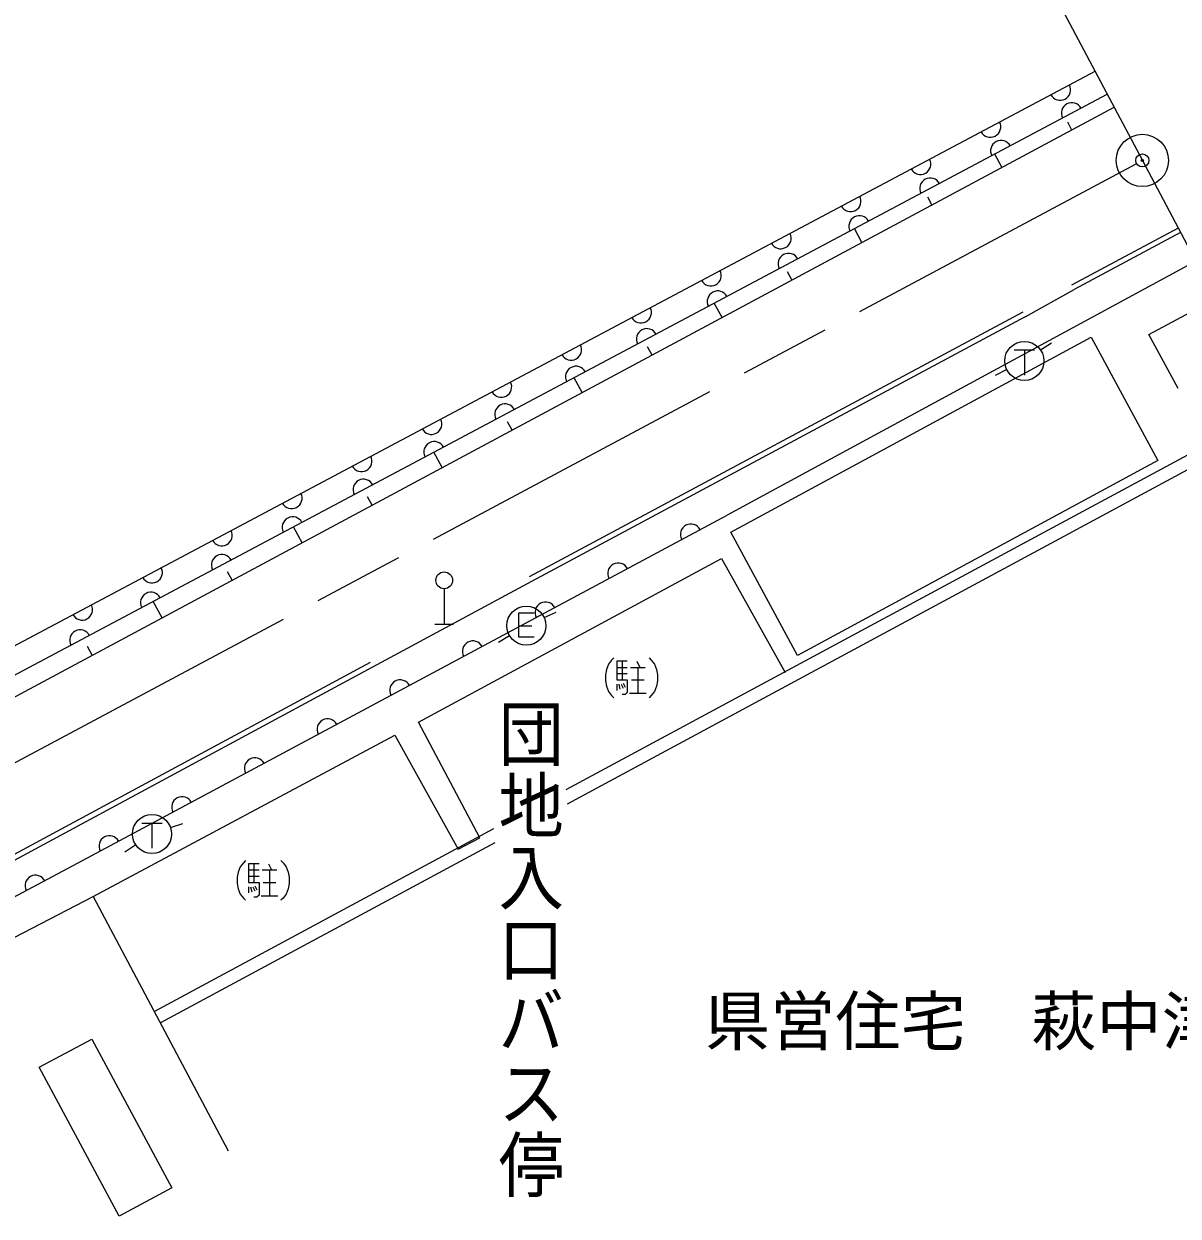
# Model space of a CAD drawing. Units: millimetres, scale not verified. Extents: x 40000 to 680000, y 20000 to 380000.
# Drawn here: x 509812 to 554001, y 263214 to 308853 of the extents above; entities that cross this region are included whole.
import ezdxf
from ezdxf.enums import TextEntityAlignment as Align

# ---------------------------------------------------------------- set-up
doc = ezdxf.new("R2010")
doc.units = ezdxf.units.MM
doc.header["$LTSCALE"] = 1000
doc.header["$PDMODE"] = 32
doc.header["$PDSIZE"] = 500
doc.linetypes.add('CHAIN', pattern=[18.5, 12, -1.5, 3.5, -1.5])
for name, color, linetype, lineweight in [('M-BGD', 7, 'Continuous', 13), ('M-BMK', 2, 'CHAIN', 13), ('M-BMK-SRVR', 3, 'Continuous', 13)]:
    doc.layers.add(name, color=color, linetype=linetype, lineweight=lineweight)
doc.layers.add('M-OTRS', color=6, linetype='Continuous')
doc.styles.add('@ＭＳ ゴシック', font='')
doc.styles.add('ＭＳ ゴシック', font='')
doc.styles.get('@ＭＳ ゴシック').set_extended_font_data('@MS Gothic')
doc.styles.get('ＭＳ ゴシック').set_extended_font_data('MS Gothic')

msp = doc.modelspace()

# ---------------------------------------------------------------- linework, layer by layer
at = {"layer": 'M-BGD'}
for p, q in [((491757, 275648), (550821, 307040)), ((492110, 274704), (551289, 306156)), ((492370, 273928), (551551, 305662)), ((549936, 304789), (549773, 305091)), ((547262, 303344), (546980, 303866)), ((544588, 301899), (544413, 302223)), ((541897, 300485), (541612, 301013)), ((554000, 301038), (549919, 298855)), ((554094, 300861), (550014, 298679)), ((554672, 299769), (536740, 290051)), ((539218, 299049), (539052, 299355)), ((548147, 297635), (550014, 298679)), ((536539, 297612), (536243, 298160)), ((552883, 296962), (555430, 298338)), ((548053, 297812), (529155, 287685)), ((548147, 297635), (529249, 287509)), ((536873, 289392), (550670, 296859)), ((550670, 296859), (553225, 292137)), ((554002, 294890), (552883, 296962)), ((533860, 296176), (533692, 296487)), ((547724, 296369), (548504, 296369)), ((548114, 296369), (548114, 295409)), ((548735, 296369), (549149, 296649)), ((531181, 294739), (530875, 295306)), ((547442, 295616), (546994, 295394)), ((557661, 294126), (530558, 279530)), ((528502, 293303), (528331, 293619)), ((557895, 293684), (530607, 278988)), ((525823, 291866), (525506, 292453)), ((553225, 292137), (539428, 284670)), ((523144, 290430), (522971, 290751)), ((511698, 276631), (536740, 290051)), ((520466, 288993), (520138, 289600)), ((539428, 284670), (536873, 289392)), ((524923, 282119), (536514, 288385)), ((536514, 288385), (538959, 284023)), ((517787, 287557), (517610, 287883)), ((529249, 287509), (523164, 284233)), ((525905, 287232), (525905, 285872)), ((515108, 286120), (514769, 286747)), ((529349, 286295), (528749, 286295)), ((528749, 286295), (528749, 285395)), ((529731, 286127), (530185, 286336)), ((525545, 285872), (526265, 285872)), ((528749, 285815), (529259, 285815)), ((528406, 285429), (527977, 285171)), ((528749, 285395), (529349, 285395)), ((512429, 284684), (512250, 285015)), ((523069, 284409), (504482, 274383)), ((532193, 284340), (532113, 284140)), ((532313, 284500), (532193, 284340)), ((532393, 284580), (532313, 284500)), ((532913, 284460), (532513, 284460)), ((532513, 284460), (532513, 283740)), ((532713, 284460), (532713, 283740)), ((533273, 284460), (533393, 284220)), ((533753, 284580), (533833, 284500)), ((533833, 284500), (533953, 284340)), ((533953, 284340), (534033, 284140)), ((523164, 284233), (504577, 274207)), ((532113, 284140), (532073, 283940)), ((532073, 283940), (532073, 283700)), ((532513, 284220), (532913, 284220)), ((532513, 283980), (532913, 283980)), ((533033, 284220), (533593, 284220)), ((533313, 284220), (533313, 283220)), ((534033, 284140), (534073, 283940)), ((534073, 283940), (534073, 283700)), ((532073, 283700), (532113, 283500)), ((532113, 283500), (532193, 283300)), ((532513, 283740), (532913, 283740)), ((532513, 283580), (532513, 283340)), ((532593, 283580), (532633, 283380)), ((532673, 283580), (532753, 283420)), ((532753, 283620), (532833, 283460)), ((532913, 283740), (532913, 283260)), ((533073, 283740), (533553, 283740)), ((534033, 283500), (533953, 283300)), ((534073, 283700), (534033, 283500)), ((532193, 283300), (532313, 283140)), ((532313, 283140), (532393, 283060)), ((532833, 283180), (532713, 283180)), ((532913, 283260), (532833, 283180)), ((533633, 283220), (532993, 283220)), ((533833, 283140), (533753, 283060)), ((533953, 283300), (533833, 283140)), ((527267, 277701), (524923, 282119)), ((512472, 275444), (524020, 281631)), ((524020, 281631), (526433, 277267)), ((514327, 278261), (515107, 278261)), ((514717, 278261), (514717, 277301)), ((527796, 278042), (514813, 271050)), ((515426, 278086), (515898, 278250)), ((527847, 277502), (515050, 270610)), ((526433, 277267), (527267, 277701)), ((514094, 277423), (513679, 277145)), ((503056, 272030), (511698, 276631)), ((518095, 276584), (518015, 276384)), ((518215, 276744), (518095, 276584)), ((518295, 276824), (518215, 276744)), ((518815, 276704), (518415, 276704)), ((518415, 276704), (518415, 275984)), ((518615, 276704), (518615, 275984)), ((519175, 276704), (519295, 276464)), ((519655, 276824), (519735, 276744)), ((519735, 276744), (519855, 276584)), ((519855, 276584), (519935, 276384)), ((518015, 276384), (517975, 276184)), ((517975, 276184), (517975, 275944)), ((518415, 276464), (518815, 276464)), ((518415, 276224), (518815, 276224)), ((518935, 276464), (519495, 276464)), ((519215, 276464), (519215, 275464)), ((519935, 276384), (519975, 276184)), ((519975, 276184), (519975, 275944)), ((517975, 275944), (518015, 275744)), ((518015, 275744), (518095, 275544)), ((518415, 275984), (518815, 275984)), ((518415, 275824), (518415, 275584)), ((518495, 275824), (518535, 275624)), ((518575, 275824), (518655, 275664)), ((518655, 275864), (518735, 275704)), ((518815, 275984), (518815, 275504)), ((518975, 275984), (519455, 275984)), ((519935, 275744), (519855, 275544)), ((519975, 275944), (519935, 275744)), ((502534, 270309), (512472, 275444)), ((512472, 275444), (517636, 265715)), ((518095, 275544), (518215, 275384)), ((518215, 275384), (518295, 275304)), ((518735, 275424), (518615, 275424)), ((518815, 275504), (518735, 275424)), ((519535, 275464), (518895, 275464)), ((519735, 275384), (519655, 275304)), ((519855, 275544), (519735, 275384)), ((510400, 268912), (512418, 269995)), ((512418, 269995), (515476, 264297)), ((513458, 263214), (510400, 268912)), ((515476, 264297), (513458, 263214))]:
    msp.add_line(p, q, dxfattribs=at)
for centre, radius in [((548114, 295949), 750), ((525905, 287552), 320), ((529049, 285815), 750), ((514717, 277841), 750)]:
    msp.add_circle(centre, radius, dxfattribs=at)
for centre, start, end in [((549484, 306329), 207.9899, 27.9899), ((549933, 305436), 27.9899, 207.9899), ((546810, 304908), 207.9899, 27.9899), ((547221, 303994), 27.9899, 207.9899), ((544135, 303486), 207.9899, 27.9899), ((544509, 302553), 27.9899, 207.9899), ((541461, 302065), 207.9899, 27.9899), ((541797, 301111), 27.9899, 207.9899), ((538786, 300644), 207.9899, 27.9899), ((539085, 299670), 27.9899, 207.9899), ((536112, 299222), 207.9899, 27.9899), ((536373, 298229), 27.9899, 207.9899), ((533437, 297801), 207.9899, 27.9899), ((533661, 296787), 27.9899, 207.9899), ((530763, 296379), 207.9899, 27.9899), ((530949, 295346), 27.9899, 207.9899), ((528089, 294958), 207.9899, 27.9899), ((528238, 293905), 27.9899, 207.9899), ((525414, 293537), 207.9899, 27.9899), ((525526, 292463), 27.9899, 207.9899), ((522740, 292115), 207.9899, 27.9899), ((522814, 291022), 27.9899, 207.9899), ((520065, 290694), 207.9899, 27.9899), ((520102, 289581), 27.9899, 207.9899), ((517391, 289272), 207.9899, 27.9899), ((535348, 289306), 28.1878, 208.1878), ((517390, 288139), 27.9899, 207.9899), ((514717, 287851), 207.9899, 27.9899), ((532566, 287815), 28.1878, 208.1878), ((514678, 286698), 27.9899, 207.9899), ((512042, 286430), 207.9899, 27.9899), ((529783, 286323), 28.1878, 208.1878), ((511966, 285257), 27.9899, 207.9899), ((527001, 284832), 28.1878, 208.1878), ((524219, 283341), 28.1878, 208.1878), ((521436, 281850), 28.1878, 208.1878), ((518654, 280359), 28.1878, 208.1878), ((515871, 278868), 28.1878, 208.1878), ((513089, 277376), 28.1878, 208.1878), ((510257, 275864), 28.0304, 208.0304)]:
    msp.add_arc(centre, 400, start, end, dxfattribs=at)
at = {"layer": 'M-BMK'}
msp.add_line((509173, 280415), (552630, 303624), dxfattribs=at)
at = {"layer": 'M-BMK-SRVR'}
for p, q in [((541111, 325373), (552630, 303624)), ((552630, 303624), (571122, 268710))]:
    msp.add_line(p, q, dxfattribs=at)
for radius in [1000, 40]:
    msp.add_circle((552630, 303624), radius, dxfattribs=at)
at = {"layer": 'M-OTRS'}
msp.add_point((552630, 303624), dxfattribs=at)

# ---------------------------------------------------------------- texts
at = {"layer": 'M-BGD', "style": '@ＭＳ ゴシック', "width": 1.1}
msp.add_text('団地入口バス停', height=1833, rotation=270, dxfattribs=at).set_placement((527734, 283086), align=Align.BOTTOM_LEFT)
at = {"layer": 'M-BGD', "style": 'ＭＳ ゴシック'}
msp.add_text('県営住宅\u3000萩中津江団地', height=1833, dxfattribs=at).set_placement((535876, 269214), align=Align.BOTTOM_LEFT)

doc.saveas('drawing.dxf')
